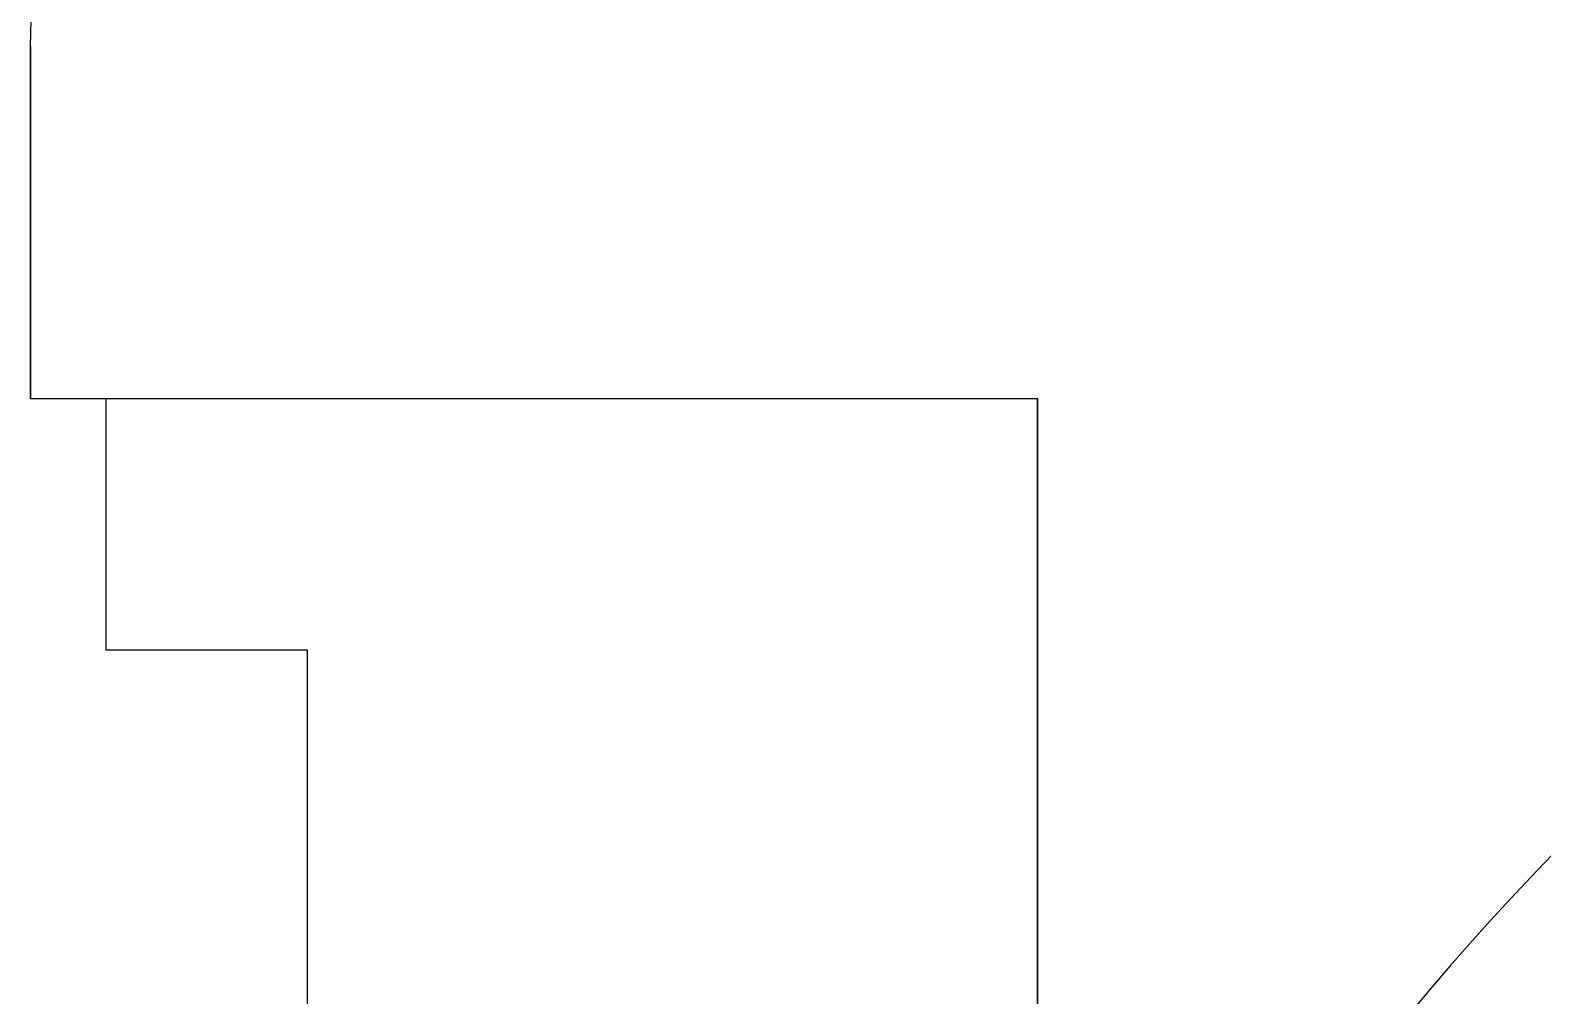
# Model space of a CAD drawing. Header units: millimetres. Extents: x -366 to 411, y -170 to 257.
# Drawn here: x 194.849 to 196.184, y 29.418 to 30.271 of the extents above; entities that cross this region are included whole.
import ezdxf

# ---------------------------------------------------------------- set-up
doc = ezdxf.new("R2010")
doc.units = ezdxf.units.MM
for name, color, linetype in [('MAIN-1', 7, 'Continuous'), ('MAIN-2', 7, 'Continuous'), ('Tag', 7, 'Continuous')]:
    doc.layers.add(name, color=color, linetype=linetype)
doc.styles.get("Standard").update_dxf_attribs({"font": 'arial.ttf'})

# ---------------------------------------------------------------- blocks, each defined once
blk = doc.blocks.new('Pressure Regulator Pneumatic')
at = {"layer": 'MAIN-1'}
for p, q in [((-2.9335, 2.2668), (-2.9335, 1.9557)), ((-2.9335, 1.9557), (-2.9335, 2.2668)), ((-2.9335, 1.9557), (-2.0446, 1.9557)), ((-2.0446, 1.9557), (-2.0446, 0.871)), ((-2.0446, 0.871), (-2.0446, 1.9557))]:
    blk.add_line(p, q, dxfattribs=at)
blk.add_arc((-2.4891, 2.2668), 0.4445, 90, 180, dxfattribs=at)
at = {"layer": 'MAIN-2'}
for p, q in [((-2.9335, 2.2668), (-2.9335, 2.2668)), ((-2.9335, 2.2668), (-2.9335, 2.2668)), ((-2.9335, 1.9557), (-2.9335, 1.9557)), ((-2.9335, 1.9557), (-2.9335, 1.9557)), ((-2.8669, 1.9557), (-2.8669, 1.9557)), ((-2.8669, 1.9557), (-2.8669, 1.7335)), ((-2.0446, 1.9557), (-2.0446, 1.9557)), ((-2.0446, 1.9557), (-2.0446, 1.9557)), ((-2.0446, 1.9557), (-2.0446, 1.9557)), ((-2.0446, 1.9557), (-2.0446, 1.9557)), ((-2.8669, 1.7335), (-2.8669, 1.7335)), ((-2.8669, 1.7335), (-2.6891, 1.7335)), ((-2.6891, 1.7335), (-2.6891, 1.7335)), ((-2.6891, 1.7335), (-2.6891, 1.2445))]:
    blk.add_line(p, q, dxfattribs=at)
blk.add_arc((0, 0), 2.2224, 90, 270, dxfattribs=at)
at = {"flags": 1}
for tag, p in [('TYPE', (-0.5827, -6.9143)), ('DESCRIPTION', (-0.5928, -7.0777)), ('CONNECTIONTYPE', (-0.7404, -8.0331))]:
    blk.add_attdef(tag, p, '', height=0.1, dxfattribs=at)

msp = doc.modelspace()

# ---------------------------------------------------------------- block references
at = {"layer": 'Tag'}
msp.add_blockref('Pressure Regulator Pneumatic', (197.7829, 27.9898), dxfattribs=at)

doc.saveas('drawing.dxf')
